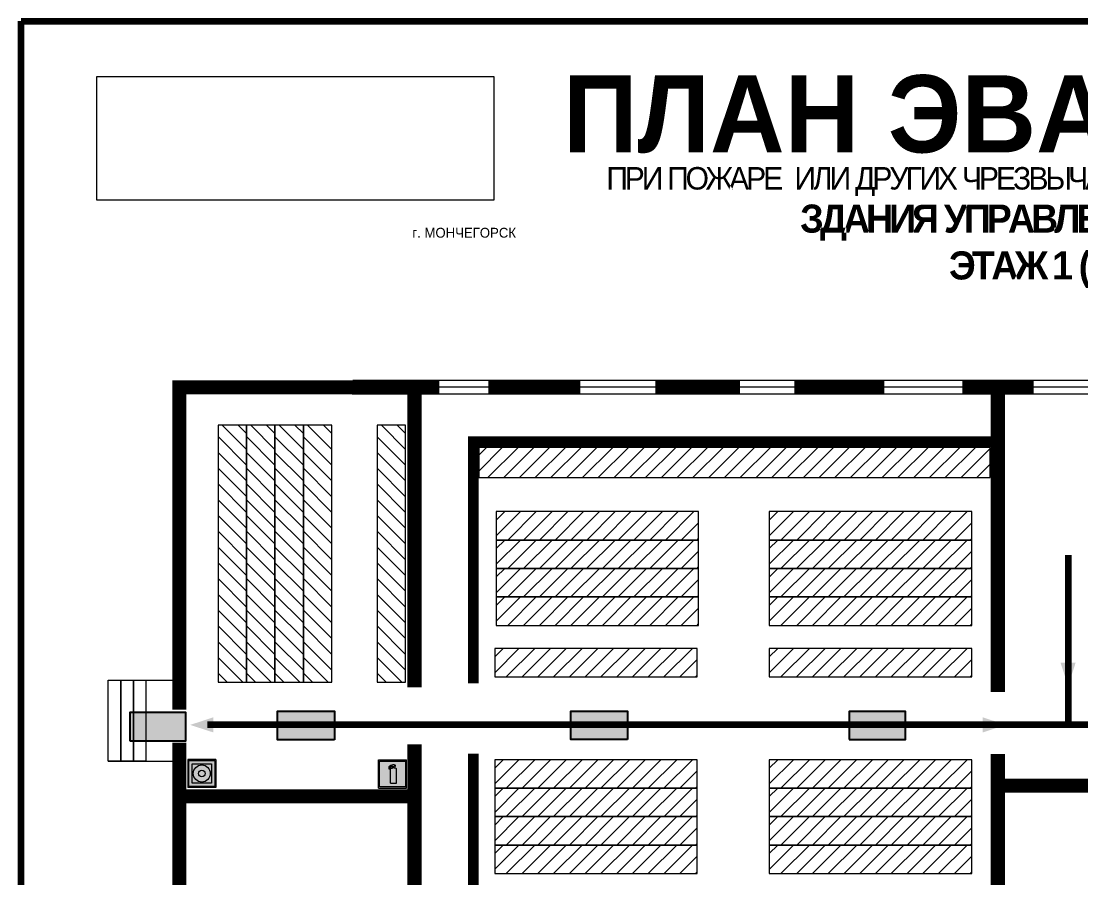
# Model space of a CAD drawing. Header units: millimetres. Extents: x 13810 to 67229, y 12374 to 21950.
# Drawn here: x 21915.8 to 22217.5, y 20419.3 to 20663.2 of the extents above; entities that cross this region are included whole.
import ezdxf

# ---------------------------------------------------------------- set-up
doc = ezdxf.new("R2010")
doc.units = ezdxf.units.MM
doc.layers.add('План_Штампы', color=7, linetype='Continuous')
doc.styles.add('обычный', font='arial.ttf')
picture_1 = doc.add_image_def('image1.jpg', size_in_pixel=(337, 105))

# ---------------------------------------------------------------- blocks, each defined once
blk = doc.blocks.new('A$C54414219')
at = {"true_color": 0xffffff}
h = blk.add_hatch(color=7, dxfattribs=at)
h.paths.add_polyline_path([(2.39, -9.45), (2.39, -18.3), (11.23, -18.3), (11.23, -9.45)], flags=0)
h.paths.add_polyline_path([(10.71, -13.87, -1), (2.92, -13.87, -1)], flags=0)
h.paths.add_polyline_path([(8.3, -13.87, -1), (5.33, -13.87, -1)], flags=0)
h.paths.add_polyline_path([(0.41, -7.47), (0.41, -20.27), (13.21, -20.27), (13.21, -7.47)])
h.paths.add_polyline_path([(0.92, -19.77), (12.71, -19.77), (12.71, -7.98), (0.92, -7.98)], flags=16)
h.paths.add_polyline_path([(11.23, -9.45), (11.23, -18.3), (2.39, -18.3), (2.39, -9.45)], flags=0)
at = {"lineweight": 5}
h = blk.add_hatch(color=242, dxfattribs=at)
h.paths.add_polyline_path([(12.71, -7.98), (0.92, -7.98), (0.92, -19.77), (12.71, -19.77)])
h.paths.add_polyline_path([(11.23, -18.3), (2.39, -18.3), (2.39, -9.45), (11.23, -9.45)], flags=16)
h.paths.add_polyline_path([(10.71, -13.87, -1), (2.92, -13.87, -1)], flags=0)
h.paths.add_polyline_path([(8.3, -13.87, -1), (5.33, -13.87, -1)], flags=0)
at = {"true_color": 0xffffff}
h = blk.add_hatch(color=7, dxfattribs=at)
h.paths.add_polyline_path([(2.39, -9.45), (2.39, -18.3), (11.23, -18.3), (11.23, -9.45)])
h.paths.add_polyline_path([(10.71, -13.87, -1), (2.92, -13.87, -1)], flags=16)
h.paths.add_polyline_path([(8.3, -13.87, -1), (5.33, -13.87, -1)], flags=0)
at = {"lineweight": 5}
h = blk.add_hatch(color=242, dxfattribs=at)
h.paths.add_polyline_path([(2.92, -13.87, 1), (10.71, -13.87, 1)])
h.paths.add_polyline_path([(8.3, -13.87, -1), (5.33, -13.87, -1)], flags=16)
at = {"color": 242, "lineweight": 5}
for p, q in [((0.41, -20.27), (0.41, -7.47)), ((0.41, -7.47), (13.21, -7.47)), ((0.41, -7.47), (13.21, -7.47)), ((13.21, -20.27), (13.21, -7.47)), ((0.41, -20.27), (13.21, -20.27))]:
    blk.add_line(p, q, dxfattribs=at)
for points in [[(0.92, -7.98), (12.71, -7.98), (12.71, -19.77), (0.92, -19.77)], [(2.39, -9.45), (11.23, -9.45), (11.23, -18.3), (2.39, -18.3)]]:
    blk.add_lwpolyline(points, close=True, dxfattribs=at)
for radius in [3.89, 1.49]:
    blk.add_circle((6.81, -13.87), radius, dxfattribs=at)
blk = doc.blocks.new('A$C7B4425F7')
at = {"true_color": 0xffffff}
blk.add_hatch(color=7, dxfattribs=at).paths.add_polyline_path([(0, 0), (-16, 0), (-16, -8), (0, -8)])
h = blk.add_hatch(color=126)
h.paths.add_polyline_path([(-0.2, -0.2), (-15.8, -0.2), (-15.8, -7.8), (-0.2, -7.8)])
h.paths.add_polyline_path([(-11.76, -2.03), (-11.76, -3.66), (-11.17, -3.66, -0.568275), (-11.17, -6.18), (-12.58, -6.18), (-12.58, -2.03)], flags=16)
h.paths.add_polyline_path([(-13.33, -4.12, -0.495768), (-13.59, -6.18), (-15.03, -6.18), (-15.03, -2.03), (-13.59, -2.03, -0.487973)], flags=16)
h.paths.add_polyline_path([(-10.25, -2.03), (-9.48, -2.03), (-9.48, -6.18), (-10.25, -6.18)], flags=16)
h.paths.add_polyline_path([(-13.84, -3.69), (-14.24, -3.69), (-14.24, -3.03), (-13.9, -3.03, -0.692621)], flags=0)
h.paths.add_polyline_path([(-9.15, -2.03), (-8.4, -2.03), (-8.04, -3.07), (-7.68, -2.03), (-6.93, -2.03), (-7.64, -4.1), (-6.93, -6.18), (-7.68, -6.18), (-8.04, -5.14), (-8.4, -6.18), (-9.15, -6.18), (-8.44, -4.1)], flags=16)
h.paths.add_polyline_path([(-11.76, -4.46), (-11.42, -4.46, -0.692621), (-11.36, -5.12), (-11.76, -5.12)], flags=0)
h.paths.add_polyline_path([(-13.9, -5.2), (-14.24, -5.2), (-14.24, -4.55), (-13.84, -4.55, -0.708038)], flags=0)
edge = h.paths.add_edge_path(flags=16)
edge.add_ellipse((-5.51, -4.08), major_axis=(0, 2.05), ratio=0.586184, start_angle=0, end_angle=360)
edge = h.paths.add_edge_path(flags=0)
edge.add_ellipse((-5.51, -4.08), major_axis=(0, 1.14), ratio=0.454828, start_angle=0, end_angle=360)
h.paths.add_polyline_path([(-4.13, -4.96, 0.377264), (-3.48, -4.52, 0.0555), (-3.16, -2.03), (-1.66, -2.03), (-1.66, -4.96), (-0.96, -4.96), (-0.96, -7.01), (-1.75, -7.01), (-1.75, -6.18), (-3.3, -6.18), (-3.3, -7.02), (-4.13, -7.02)], flags=16)
h.paths.add_polyline_path([(-2.73, -2.91), (-2.28, -2.91), (-2.28, -4.96), (-3.05, -4.96, 0.079136)], flags=0)
at = {"color": 126}
blk.add_lwpolyline([(-16, -8), (0, -8), (0, 0), (-16, 0)], close=True, dxfattribs=at)
blk = doc.blocks.new('A$C32E8229D')
at = {"true_color": 0xffffff}
blk.add_hatch(color=7, dxfattribs=at).paths.add_polyline_path([(0, 0), (0, -8), (16, -8), (16, 0)])
h = blk.add_hatch(color=126)
h.paths.add_polyline_path([(0.2, -0.2), (15.8, -0.2), (15.8, -7.8), (0.2, -7.8)])
h.paths.add_polyline_path([(13.49, -2.05), (12.08, -2.05), (11.37, -2.63, 0.162397), (11.29, -2.84), (11.29, -3.63), (10.35, -3.63), (10.35, -4.05), (11.68, -4.05), (11.68, -3.48), (12.26, -4.28), (11.29, -5.1), (11.29, -6.78), (11.85, -6.78), (11.85, -5.44), (12.8, -4.64), (12.8, -5.94), (14.46, -5.94), (14.46, -5.39), (13.45, -5.39), (13.45, -3.97), (12.46, -2.59), (13.15, -2.59), (13.69, -3.34), (14.18, -3)], flags=16)
h.paths.add_polyline_path([(10.74, -1.82, 1), (11.8, -1.82, 1)], flags=16)
h.paths.add_polyline_path([(9.39, -3.59), (5.99, -3.59), (6.56, -3.03), (5.91, -3.03), (5.1, -3.83), (5.91, -4.64), (6.56, -4.64), (5.99, -4.09), (9.39, -4.09)], flags=16)
h.paths.add_polyline_path([(4.29, -1.08), (1.72, -1.08), (1.72, -6.6), (4.29, -6.6)], flags=16)
at = {"color": 126}
blk.add_lwpolyline([(16, -8), (0, -8), (0, 0), (16, 0)], close=True, dxfattribs=at)
blk = doc.blocks.new('A$C3AD82952')
at = {"true_color": 0xf5f5ff}
h = blk.add_hatch(color=7, dxfattribs=at)
h.dxf.hatch_style = 1
h.paths.add_polyline_path([(8.21, 8.73, 0.414214), (7.89, 9.05), (7.22, 9.05), (7.22, 9.92), (7.59, 9.92, 1), (7.57, 10.36), (7.22, 10.36), (7.22, 10.6), (6.43, 10.6), (6.43, 10.36), (6.01, 10.36), (4.74, 9.59), (4.74, 8.69), (4.98, 8.73), (4.98, 9.26), (6.12, 9.91), (6.43, 9.91), (6.43, 9.05), (5.76, 9.05, 0.414214), (5.44, 8.73), (5.44, 2.2), (8.21, 2.2)], flags=0)
h.paths.add_polyline_path([(12.8, 12.8), (0, 12.8), (0, 0), (12.8, 0)])
h.paths.add_polyline_path([(0.51, 12.29), (12.29, 12.29), (12.29, 0.51), (0.51, 0.51)], flags=16)
h.paths.add_polyline_path([(4.74, 9.59), (6.01, 10.36), (6.43, 10.36), (6.43, 10.6), (7.22, 10.6), (7.22, 10.36), (7.59, 10.36, -0.94586), (7.59, 9.92), (7.22, 9.92), (7.22, 9.05), (7.89, 9.05, -0.414214), (8.21, 8.73), (8.21, 2.2), (5.44, 2.2), (5.44, 8.73, -0.414214), (5.76, 9.05), (6.43, 9.05), (6.43, 9.91), (6.12, 9.91), (4.98, 9.26), (4.98, 8.73), (4.74, 8.69)], flags=0)
h = blk.add_hatch(color=242)
h.dxf.hatch_style = 1
h.paths.add_polyline_path([(12.29, 12.29), (0.51, 12.29), (0.51, 0.51), (12.29, 0.51)])
h.paths.add_polyline_path([(4.74, 8.69), (4.74, 9.59), (6.01, 10.36), (6.43, 10.36), (6.43, 10.6), (7.22, 10.6), (7.22, 10.36), (7.59, 10.36, -0.94586), (7.59, 9.92), (7.22, 9.92), (7.22, 9.05), (7.89, 9.05, -0.414214), (8.21, 8.73), (8.21, 2.2), (5.44, 2.2), (5.44, 8.73, -0.414214), (5.76, 9.05), (6.43, 9.05), (6.43, 9.91), (6.12, 9.91), (4.98, 9.26), (4.98, 8.73)], flags=16)
h = blk.add_hatch(color=7, dxfattribs=at)
h.dxf.hatch_style = 1
h.paths.add_polyline_path([(8.21, 8.73, 0.414214), (7.89, 9.05), (7.22, 9.05), (7.22, 9.92), (7.59, 9.92, 1), (7.57, 10.36), (7.22, 10.36), (7.22, 10.6), (6.43, 10.6), (6.43, 10.36), (6.01, 10.36), (4.74, 9.59), (4.74, 8.69), (4.98, 8.73), (4.98, 9.26), (6.12, 9.91), (6.43, 9.91), (6.43, 9.05), (5.76, 9.05, 0.414214), (5.44, 8.73), (5.44, 2.2), (8.21, 2.2)])
at = {"color": 242, "lineweight": 5}
for p, q in [((0, 0), (0, 12.8)), ((0, 12.8), (12.8, 12.8)), ((6.01, 10.36), (4.74, 9.59)), ((4.98, 9.26), (6.12, 9.91)), ((6.01, 10.36), (6.43, 10.36)), ((6.12, 9.91), (6.43, 9.91)), ((7.22, 10.6), (6.43, 10.6)), ((6.43, 10.6), (6.43, 10.36)), ((6.43, 9.91), (6.43, 9.05)), ((7.22, 10.36), (7.22, 10.6)), ((7.59, 10.36), (7.22, 10.36)), ((7.22, 9.05), (7.22, 9.92)), ((7.59, 9.92), (7.22, 9.92)), ((12.8, 0), (12.8, 12.8)), ((4.74, 9.59), (4.74, 8.69)), ((4.74, 8.69), (4.98, 8.73)), ((4.98, 8.73), (4.98, 9.26)), ((5.44, 2.2), (5.44, 8.73)), ((5.76, 9.05), (6.43, 9.05)), ((7.89, 9.05), (7.22, 9.05)), ((8.21, 2.2), (8.21, 8.73)), ((0, 0), (12.8, 0)), ((5.44, 2.2), (8.21, 2.2))]:
    blk.add_line(p, q, dxfattribs=at)
blk.add_lwpolyline([(0.51, 12.29), (12.29, 12.29), (12.29, 0.51), (0.51, 0.51)], close=True, dxfattribs=at)
for centre, radius, start, end in [((7.58, 10.14), 0.223, 273.1875, 86.8125), ((5.76, 8.73), 0.32, 90, 180), ((7.89, 8.73), 0.32, 0, 90)]:
    blk.add_arc(centre, radius, start, end, dxfattribs=at)

msp = doc.modelspace()

# ---------------------------------------------------------------- hatches: boundary and pattern name
at = {"lineweight": 0}
h = msp.add_hatch(dxfattribs=at)
h.set_pattern_fill('ANSI31', color=256, angle=90)
h.set_pattern_definition([(135, (26314.1915, -1713.0902), (-2.24506403, -2.24506403), [])])
h.paths.add_polyline_path([(21971.82, 20474.97), (21979.92, 20474.97), (21979.92, 20548.19), (21971.82, 20548.19)])
h = msp.add_hatch(dxfattribs=at)
h.set_pattern_fill('ANSI31', color=256, angle=90)
h.set_pattern_definition([(135, (26322.2935, -1713.0903), (-2.24506403, -2.24506403), [])])
h.paths.add_polyline_path([(21979.92, 20474.97), (21988.03, 20474.97), (21988.03, 20548.19), (21979.92, 20548.19)])
h = msp.add_hatch(dxfattribs=at)
h.set_pattern_fill('ANSI31', color=256, angle=90)
h.set_pattern_definition([(135, (26330.3956, -1713.0903), (-2.24506403, -2.24506403), [])])
h.paths.add_polyline_path([(21988.03, 20474.97), (21996.13, 20474.97), (21996.13, 20548.19), (21988.03, 20548.19)])
h = msp.add_hatch(dxfattribs=at)
h.set_pattern_fill('ANSI31', color=256, angle=90)
h.set_pattern_definition([(135, (26338.4976, -1713.0903), (-2.24506403, -2.24506403), [])])
h.paths.add_polyline_path([(21996.13, 20474.97), (22004.23, 20474.97), (22004.23, 20548.19), (21996.13, 20548.19)])
h = msp.add_hatch(dxfattribs=at)
h.set_pattern_fill('ANSI31', color=256, angle=90)
h.set_pattern_definition([(135, (26359.4953, -1713.0903), (-2.24506403, -2.24506403), [])])
h.paths.add_polyline_path([(22017.13, 20474.97), (22025.23, 20474.97), (22025.23, 20548.19), (22017.13, 20548.19)])
h = msp.add_hatch(dxfattribs=at)
h.set_pattern_fill('ANSI31', color=256, angle=180)
h.set_pattern_definition([(225, (44395.341, 24874.513), (2.24506403, -2.24506403), [])])
h.paths.add_polyline_path([(22191.69, 20533.24), (22191.69, 20541.83), (22046.03, 20541.83), (22046.03, 20533.24)])
h = msp.add_hatch(dxfattribs=at)
h.set_pattern_fill('ANSI31', color=256, angle=180)
h.set_pattern_definition([(225, (44312.3002, 24857.8356), (2.24506403, -2.24506403), [])])
h.paths.add_polyline_path([(22108.65, 20515.47), (22108.65, 20523.57), (22051.02, 20523.57), (22051.02, 20515.47)])
h = msp.add_hatch(dxfattribs=at)
h.set_pattern_fill('ANSI31', color=256, angle=180)
h.set_pattern_definition([(225, (44390.0517, 24857.8356), (2.24506403, -2.24506403), [])])
h.paths.add_polyline_path([(22186.4, 20515.47), (22186.4, 20523.57), (22128.77, 20523.57), (22128.77, 20515.47)])
h = msp.add_hatch(dxfattribs=at)
h.set_pattern_fill('ANSI31', color=256, angle=180)
h.set_pattern_definition([(225, (44312.3002, 24849.7335), (2.24506403, -2.24506403), [])])
h.paths.add_polyline_path([(22108.65, 20507.36), (22108.65, 20515.47), (22051.02, 20515.47), (22051.02, 20507.36)])
h = msp.add_hatch(dxfattribs=at)
h.set_pattern_fill('ANSI31', color=256, angle=180)
h.set_pattern_definition([(225, (44390.0517, 24849.7335), (2.24506403, -2.24506403), [])])
h.paths.add_polyline_path([(22186.4, 20507.36), (22186.4, 20515.47), (22128.77, 20515.47), (22128.77, 20507.36)])
h = msp.add_hatch(dxfattribs=at)
h.set_pattern_fill('ANSI31', color=256, angle=180)
h.set_pattern_definition([(225, (44312.3002, 24841.6314), (2.24506403, -2.24506403), [])])
h.paths.add_polyline_path([(22108.65, 20499.26), (22108.65, 20507.36), (22051.02, 20507.36), (22051.02, 20499.26)])
h = msp.add_hatch(dxfattribs=at)
h.set_pattern_fill('ANSI31', color=256, angle=180)
h.set_pattern_definition([(225, (44390.0517, 24841.6314), (2.24506403, -2.24506403), [])])
h.paths.add_polyline_path([(22186.4, 20499.26), (22186.4, 20507.36), (22128.77, 20507.36), (22128.77, 20499.26)])
h = msp.add_hatch(dxfattribs=at)
h.set_pattern_fill('ANSI31', color=256, angle=180)
h.set_pattern_definition([(225, (44312.3002, 24833.5293), (2.24506403, -2.24506403), [])])
h.paths.add_polyline_path([(22108.65, 20491.16), (22108.65, 20499.26), (22051.02, 20499.26), (22051.02, 20491.16)])
h = msp.add_hatch(dxfattribs=at)
h.set_pattern_fill('ANSI31', color=256, angle=180)
h.set_pattern_definition([(225, (44390.0517, 24833.5293), (2.24506403, -2.24506403), [])])
h.paths.add_polyline_path([(22186.4, 20491.16), (22186.4, 20499.26), (22128.77, 20499.26), (22128.77, 20491.16)])
h = msp.add_hatch(dxfattribs=at)
h.set_pattern_fill('ANSI31', color=256, angle=180)
h.set_pattern_definition([(225, (44311.8672, 24818.874), (2.24506403, -2.24506403), [])])
h.paths.add_polyline_path([(22108.22, 20476.5), (22108.22, 20484.61), (22050.59, 20484.61), (22050.59, 20476.5)])
h = msp.add_hatch(dxfattribs=at)
h.set_pattern_fill('ANSI31', color=256, angle=180)
h.set_pattern_definition([(225, (44390.0517, 24818.874), (2.24506403, -2.24506403), [])])
h.paths.add_polyline_path([(22186.4, 20476.5), (22186.4, 20484.61), (22128.77, 20484.61), (22128.77, 20476.5)])
h = msp.add_hatch(dxfattribs=at)
h.set_pattern_fill('ANSI31', color=256, angle=180)
h.set_pattern_definition([(225, (44311.8672, 24787.2018), (2.24506403, -2.24506403), [])])
h.paths.add_polyline_path([(22108.22, 20444.83), (22108.22, 20452.93), (22050.59, 20452.93), (22050.59, 20444.83)])
h = msp.add_hatch(dxfattribs=at)
h.set_pattern_fill('ANSI31', color=256, angle=180)
h.set_pattern_definition([(225, (44390.0517, 24787.2018), (2.24506403, -2.24506403), [])])
h.paths.add_polyline_path([(22186.4, 20444.83), (22186.4, 20452.93), (22128.77, 20452.93), (22128.77, 20444.83)])
h = msp.add_hatch(dxfattribs=at)
h.set_pattern_fill('ANSI31', color=256, angle=180)
h.set_pattern_definition([(225, (44311.8672, 24779.0997), (2.24506403, -2.24506403), [])])
h.paths.add_polyline_path([(22108.22, 20436.73), (22108.22, 20444.83), (22050.59, 20444.83), (22050.59, 20436.73)])
h = msp.add_hatch(dxfattribs=at)
h.set_pattern_fill('ANSI31', color=256, angle=180)
h.set_pattern_definition([(225, (44390.0517, 24779.0997), (2.24506403, -2.24506403), [])])
h.paths.add_polyline_path([(22186.4, 20436.73), (22186.4, 20444.83), (22128.77, 20444.83), (22128.77, 20436.73)])
h = msp.add_hatch(dxfattribs=at)
h.set_pattern_fill('ANSI31', color=256, angle=180)
h.set_pattern_definition([(225, (44311.8672, 24770.9976), (2.24506403, -2.24506403), [])])
h.paths.add_polyline_path([(22108.22, 20428.63), (22108.22, 20436.73), (22050.59, 20436.73), (22050.59, 20428.63)])
h = msp.add_hatch(dxfattribs=at)
h.set_pattern_fill('ANSI31', color=256, angle=180)
h.set_pattern_definition([(225, (44390.0517, 24770.9976), (2.24506403, -2.24506403), [])])
h.paths.add_polyline_path([(22186.4, 20428.63), (22186.4, 20436.73), (22128.77, 20436.73), (22128.77, 20428.63)])
h = msp.add_hatch(dxfattribs=at)
h.set_pattern_fill('ANSI31', color=256, angle=180)
h.set_pattern_definition([(225, (44311.8672, 24762.8955), (2.24506403, -2.24506403), [])])
h.paths.add_polyline_path([(22108.22, 20420.53), (22108.22, 20428.63), (22050.59, 20428.63), (22050.59, 20420.53)])
h = msp.add_hatch(dxfattribs=at)
h.set_pattern_fill('ANSI31', color=256, angle=180)
h.set_pattern_definition([(225, (44390.0517, 24762.8955), (2.24506403, -2.24506403), [])])
h.paths.add_polyline_path([(22186.4, 20420.53), (22186.4, 20428.63), (22128.77, 20428.63), (22128.77, 20420.53)])

# ---------------------------------------------------------------- linework, layer by layer
at = {"color": 2, "lineweight": 100}
msp.add_lwpolyline([(21915.78, 20663.18), (22515.78, 20663.18), (22515.78, 20268.18), (21915.78, 20268.18)], close=True, dxfattribs=at)
at = {"lineweight": 100, "const_width": 4}
for points in [[(22034.81, 20558.97), (21960.82, 20558.97), (21960.82, 20467.18)], [(22027.75, 20558.97), (22027.75, 20473.52)], [(22075.01, 20558.97), (22048.82, 20558.97)], [(22120.38, 20558.97), (22096.33, 20558.97)], [(22161.49, 20558.97), (22135.91, 20558.97)], [(22204.07, 20558.97), (22183.71, 20558.97)], [(22193.83, 20472.23), (22193.83, 20558.97)], [(21960.82, 20457.74), (21960.82, 20398.81)], [(22027.75, 20319.08), (22027.75, 20457.28)], [(22244.02, 20429.96), (22244.02, 20445.51), (22193.83, 20445.51), (22193.83, 20454.56), (22193.83, 20319.08)], [(22027.75, 20442.49), (21960.82, 20442.49)]]:
    msp.add_lwpolyline(points, dxfattribs=at)
at = {"lineweight": 0}
for points in [[(22316.39, 20560.91), (22010.15, 20560.91)], [(22316.18, 20558.97), (22009.93, 20558.97)], [(22316.23, 20557.04), (22009.99, 20557.04)], [(21940.51, 20475.6), (21959.55, 20475.6)], [(21940.51, 20452.51), (21961.28, 20452.51)]]:
    msp.add_lwpolyline(points, dxfattribs=at)
for points in [[(21979.92, 20474.97), (21979.92, 20548.19), (21971.82, 20548.19), (21971.82, 20474.97)], [(21988.03, 20474.97), (21988.03, 20548.19), (21979.92, 20548.19), (21979.92, 20474.97)], [(21996.13, 20474.97), (21996.13, 20548.19), (21988.03, 20548.19), (21988.03, 20474.97)], [(22004.23, 20474.97), (22004.23, 20548.19), (21996.13, 20548.19), (21996.13, 20474.97)], [(22025.23, 20474.97), (22025.23, 20548.19), (22017.13, 20548.19), (22017.13, 20474.97)], [(22191.69, 20541.83), (22046.03, 20541.83), (22046.03, 20533.24), (22191.69, 20533.24)], [(22108.65, 20523.57), (22051.02, 20523.57), (22051.02, 20515.47), (22108.65, 20515.47)], [(22186.4, 20523.57), (22128.77, 20523.57), (22128.77, 20515.47), (22186.4, 20515.47)], [(22108.65, 20515.47), (22051.02, 20515.47), (22051.02, 20507.36), (22108.65, 20507.36)], [(22186.4, 20515.47), (22128.77, 20515.47), (22128.77, 20507.36), (22186.4, 20507.36)], [(22108.65, 20507.36), (22051.02, 20507.36), (22051.02, 20499.26), (22108.65, 20499.26)], [(22186.4, 20507.36), (22128.77, 20507.36), (22128.77, 20499.26), (22186.4, 20499.26)], [(22108.65, 20499.26), (22051.02, 20499.26), (22051.02, 20491.16), (22108.65, 20491.16)], [(22186.4, 20499.26), (22128.77, 20499.26), (22128.77, 20491.16), (22186.4, 20491.16)], [(22108.22, 20484.61), (22050.59, 20484.61), (22050.59, 20476.5), (22108.22, 20476.5)], [(22186.4, 20484.61), (22128.77, 20484.61), (22128.77, 20476.5), (22186.4, 20476.5)], [(21944.11, 20452.51), (21940.51, 20452.51), (21940.51, 20475.6), (21944.11, 20475.6)], [(21947.71, 20452.51), (21944.11, 20452.51), (21944.11, 20475.6), (21947.71, 20475.6)], [(21951.31, 20452.51), (21947.71, 20452.51), (21947.71, 20475.6), (21951.31, 20475.6)], [(22108.22, 20452.93), (22050.59, 20452.93), (22050.59, 20444.83), (22108.22, 20444.83)], [(22186.4, 20452.93), (22128.77, 20452.93), (22128.77, 20444.83), (22186.4, 20444.83)], [(22108.22, 20444.83), (22050.59, 20444.83), (22050.59, 20436.73), (22108.22, 20436.73)], [(22186.4, 20444.83), (22128.77, 20444.83), (22128.77, 20436.73), (22186.4, 20436.73)], [(22108.22, 20436.73), (22050.59, 20436.73), (22050.59, 20428.63), (22108.22, 20428.63)], [(22186.4, 20436.73), (22128.77, 20436.73), (22128.77, 20428.63), (22186.4, 20428.63)], [(22108.22, 20428.63), (22050.59, 20428.63), (22050.59, 20420.53), (22108.22, 20420.53)], [(22186.4, 20428.63), (22128.77, 20428.63), (22128.77, 20420.53), (22186.4, 20420.53)]]:
    msp.add_lwpolyline(points, close=True, dxfattribs=at)
at = {"lineweight": 0, "const_width": 3}
for points in [[(22044.48, 20474.67), (22044.48, 20543.5), (22193.03, 20543.5)], [(22193.23, 20335.29), (22044.48, 20335.29), (22044.48, 20454.6)]]:
    msp.add_lwpolyline(points, dxfattribs=at)
at = {"color": 126, "lineweight": 100, "true_color": 0x008754}
for points in [[(22213.97, 20462.87), (22213.97, 20511.2)], [(22255.76, 20462.87), (21968.78, 20462.87)]]:
    msp.add_lwpolyline(points, dxfattribs=at)
at = {"layer": 'План_Штампы', "color": 126, "true_color": 0x008754}
for points in [[(22211.68, 20480.52), (22215.97, 20480.51), (22213.85, 20473.93)], [(21970.47, 20464.99), (21970.46, 20460.7), (21963.88, 20462.83)], [(22189.54, 20460.69), (22189.55, 20464.98), (22196.13, 20462.85)]]:
    msp.add_solid(points, dxfattribs=at)

# ---------------------------------------------------------------- block references
at = {"xscale": 0.625, "yscale": 0.625, "zscale": 0.625, "rotation": 180}
msp.add_blockref('A$C54414219', (21971.45, 20440.34), dxfattribs=at)
at = {"xscale": 0.625, "yscale": 0.625, "zscale": 0.625}
msp.add_blockref('A$C3AD82952', (22017.48, 20444.86), dxfattribs=at)
at = {"layer": 'План_Штампы'}
msp.add_blockref('A$C7B4425F7', (21962.68, 20466.32), dxfattribs=at)
at = {"layer": 'План_Штампы', "color": 126, "true_color": 0x008754, "xscale": 1.012510887696, "yscale": 1.012510887696, "zscale": 1.012510887696, "rotation": 359.9978653237144}
for p in [(21988.74, 20466.72), (22072.22, 20466.78)]:
    msp.add_blockref('A$C32E8229D', p, dxfattribs=at)
at = {"layer": 'План_Штампы', "color": 126, "true_color": 0x008754, "xscale": -1}
msp.add_blockref('A$C32E8229D', (22167.54, 20466.65), dxfattribs=at)

# ---------------------------------------------------------------- texts
at = {"lineweight": 0, "style": 'обычный'}
for s, insert, char_height, width, attachment_point in [('{\\fProxima Nova Rg|b1|i0|c204|p2;ПЛАН ЭВАКУАЦИИ}', (22070.09, 20647.81), 22, 493.8901, 1), ('\\pi-8.4,l8.4,t8.4;{\\fProxima Nova Rg|b0|i0|c204|p2;г. МОНЧЕГОРСК\\H1.1997x; }', (22041.9, 20602.93), 2.8, 126.6484, 5)]:
    msp.add_mtext(s, dxfattribs=dict(at, insert=insert, char_height=char_height, width=width, attachment_point=attachment_point))
at = {"color": 0, "lineweight": 0, "insert": (22219.85, 20615.11), "char_height": 8, "width": 449.2158, "attachment_point": 5, "style": 'обычный'}
msp.add_mtext('{\\fArial Black|b1|i0|c204|p34;\\H2x;\\T0.85;  \\fArial Narrow|b0|i0|c204|p34;\\H0.8x;\\W0.9;\\P\\fProxima Nova Rg|b0|i0|c204|p2;\\H0.5x;\\W1;\\C256;ПРИ ПОЖАРЕ  ИЛИ ДРУГИХ ЧРЕЗВЫЧАЙНЫХ СИТУАЦИЯХ  ИЗ ПОМЕЩЕНИЙ \\fProxima Nova Rg|b1|i0|c204|p2;\\H1.25x;\\PЗДАНИЯ УПРАВЛЕНИЯ \\fProxima Nova Rg|b1|i0|c0|p2; \\fProxima Nova Rg|b1|i0|c204|p2;КОРПУС №2 \\fProxima Nova Rg|b1|i0|c0|p2;\\P\\fProxima Nova Rg|b1|i0|c204|p2;ЭТАЖ \\fProxima Nova Rg|b1|i0|c0|p2;1\\fProxima Nova Rg|b1|i0|c204|p2; ( АРХИВ )}', dxfattribs=at)

# ---------------------------------------------------------------- pictures from other files: only their frames are drawn
at = {"color": 7, "lineweight": 0, "true_color": 0xf5f5ff}
image = msp.add_image(picture_1, insert=(21937.27, 20612.22), size_in_units=(113.11, 35.24), dxfattribs=at)
image.dxf.flags = 7

doc.saveas('drawing.dxf')
